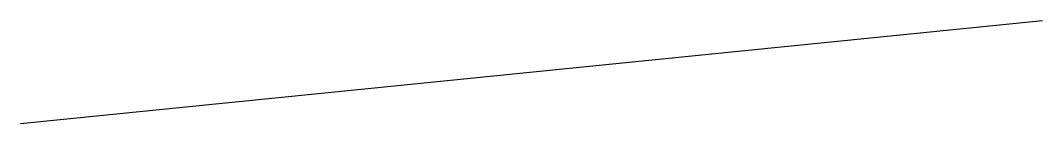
# Model space of a CAD drawing. Header units: metres. Extents: x 15.4 to 34.9, y 13.6 to 15.5.
import ezdxf

# ---------------------------------------------------------------- set-up
doc = ezdxf.new("R2010")
doc.units = ezdxf.units.M
doc.layers.add('sa', color=7, linetype='CONTINUOUS')

msp = doc.modelspace()

# ---------------------------------------------------------------- linework, layer by layer
at = {"layer": 'sa'}
msp.add_line((15.385, 13.558), (34.882, 15.521), dxfattribs=at)

doc.saveas('drawing.dxf')
